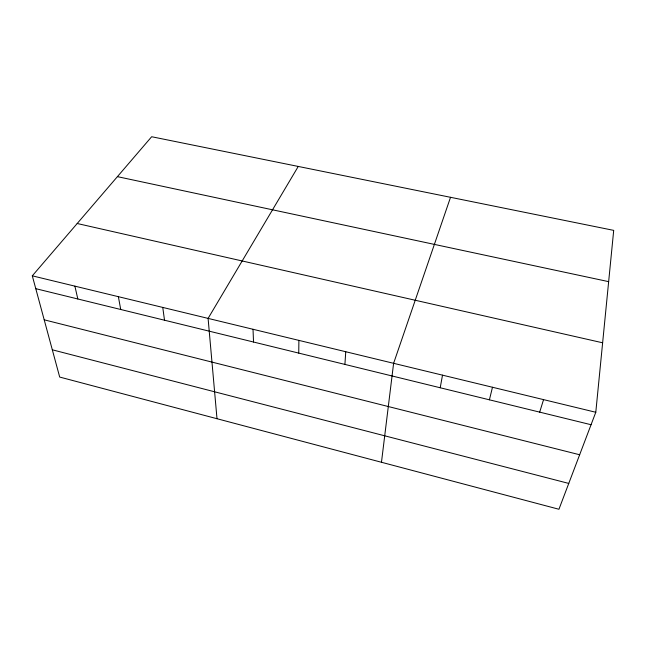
<?xml version="1.0" encoding="UTF-8"?>
<svg xmlns="http://www.w3.org/2000/svg" width="646" height="646" viewBox="0 0 646 646"><rect width="100%" height="100%" fill="white"/><g stroke="black" fill="none" stroke-linecap="round" stroke-linejoin="round"><path stroke-width="0.97" d="M298.743 353.104L298.896 340.385M344.916 364.409L345.747 351.731M595.79 412.269L613.7 230.372L151.657 136.734L32.3 275.834L59.69 377.062L558.943 509.266L595.79 412.269L32.3 275.834M381.471 462.27L393.608 363.318L450.528 197.305M440.209 387.762L442.51 375.156M489.41 399.817L492.478 387.253M539.676 412.132L543.561 399.624M298.258 166.442L208.093 318.397L216.999 418.713M117.41 176.641L608.653 281.648M77.197 223.508L602.629 342.792M35.772 288.673L591.058 424.721M44.203 319.818L579.656 454.76M52.318 349.801L568.763 483.426M74.896 286.146L77.819 298.969M118.371 296.675L120.721 309.482M162.76 307.423L164.512 320.214M253.022 329.274L253.531 342.025"/></g></svg>
